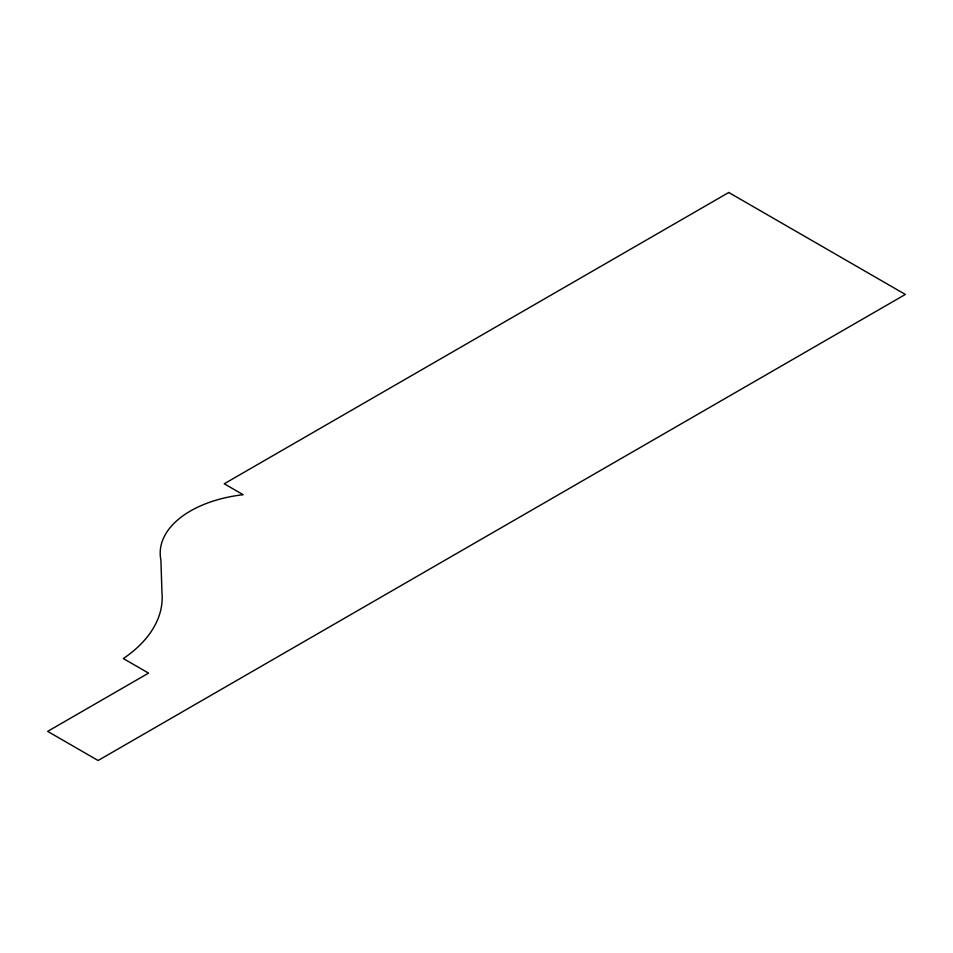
<?xml version="1.0" encoding="UTF-8"?>
<svg xmlns="http://www.w3.org/2000/svg" width="953" height="953" viewBox="0 0 953 953"><rect width="100%" height="100%" fill="white"/><g stroke="black" fill="none" stroke-linecap="round" stroke-linejoin="round"><path stroke-width="1.43" d="M728.759 192.494L224.241 483.779L243.158 494.702A103.222 59.598 0 0 0 160.914 560.161L161.962 592.575A162.975 94.097 0 0 1 123.33 658.559L148.561 673.116L47.65 731.38L98.099 760.506L905.35 294.441L728.759 192.494"/></g></svg>
